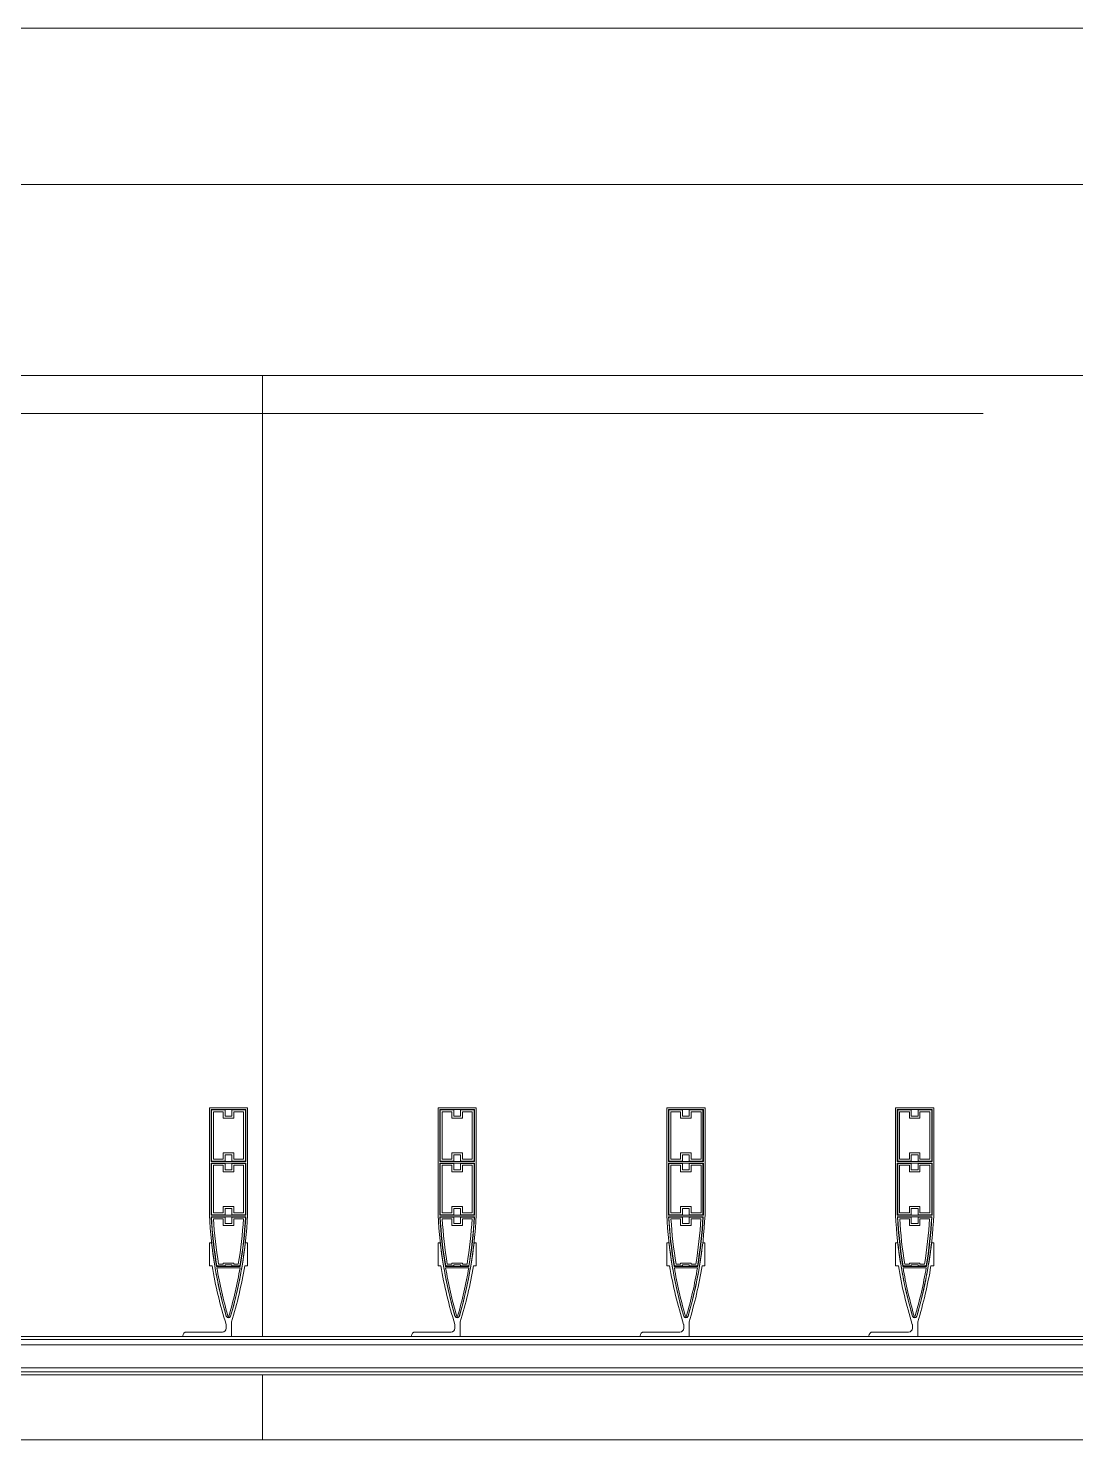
# Model space of a CAD drawing. Header units: millimetres. Extents: x 48966 to 155647, y -43515 to 26217.
# Drawn here: x 104469 to 105843, y 24072 to 25922 of the extents above; entities that cross this region are included whole.
import ezdxf

# ---------------------------------------------------------------- set-up
doc = ezdxf.new("R2010")
doc.units = ezdxf.units.MM
doc.linetypes.add('Осевые', pattern=[6350, 1270, -952.5, 3175, -952.5])
for name, color, linetype, lineweight in [('Обобщенные модели', 7, 'Continuous', 9), ('Обобщенные модели-1', 7, 'Continuous', 18), ('Оси-2', 7, 'Осевые', 9), ('Перекрытия', 7, 'Continuous', 9), ('Стены', 7, 'Continuous', 9), ('Стены-1', 7, 'Continuous', 18)]:
    doc.layers.add(name, color=color, linetype=linetype, lineweight=lineweight)

# ---------------------------------------------------------------- blocks, each defined once
blk = doc.blocks.new('Обвязочная балка 1 - Обвязочная балка 1-1451838-План 5-го этажа на отм_ _12_600')
at = {"layer": 'Обобщенные модели'}
for p, q in [((116781.7, 24196.1), (60831.6, 24196.1)), ((60831.6, 24166.3), (116781.7, 24166.3))]:
    blk.add_line(p, q, dxfattribs=at)
at = {"layer": 'Обобщенные модели-1'}
for p, q in [((116781.7, 24207.1), (60831.6, 24207.1)), ((60831.6, 24203.1), (116781.7, 24203.1)), ((116781.7, 24161.1), (60831.6, 24161.1)), ((60831.6, 24157.1), (116781.7, 24157.1))]:
    blk.add_line(p, q, dxfattribs=at)
blk = doc.blocks.new('Профиль ламели135 - Профиль ламели-1487756-План 5-го этажа на отм_ _12_600')
at = {"layer": 'Обобщенные модели-1'}
for p, q in [((77806.9, 24507.1), (77806.9, 24366.2)), ((77856.9, 24507.1), (77806.9, 24507.1)), ((77809.1, 24436.5), (77809.1, 24504.9)), ((77809.1, 24504.9), (77854.7, 24504.9)), ((77827.4, 24504.4), (77809.6, 24504.4)), ((77809.6, 24504.4), (77809.6, 24437)), ((77812.1, 24439.5), (77812.1, 24501.9)), ((77812.1, 24501.9), (77824.9, 24501.9)), ((77824.9, 24501.9), (77824.9, 24493.5)), ((77827.4, 24496), (77827.4, 24504.4)), ((77854.2, 24504.4), (77836.3, 24504.4)), ((77836.3, 24504.4), (77836.3, 24496)), ((77838.8, 24493.5), (77838.8, 24501.9)), ((77838.8, 24501.9), (77851.7, 24501.9)), ((77851.7, 24501.9), (77851.7, 24439.5)), ((77854.2, 24437), (77854.2, 24504.4)), ((77854.7, 24504.9), (77854.7, 24436.5)), ((77856.9, 24366.2), (77856.9, 24507.1)), ((77824.9, 24493.5), (77838.8, 24493.5)), ((77836.3, 24496), (77827.4, 24496)), ((77838.8, 24447.9), (77824.9, 24447.9)), ((77824.9, 24447.9), (77824.9, 24439.5)), ((77827.4, 24437), (77827.4, 24445.4)), ((77827.4, 24445.4), (77836.3, 24445.4)), ((77836.3, 24445.4), (77836.3, 24437)), ((77838.8, 24439.5), (77838.8, 24447.9)), ((77854.7, 24436.5), (77809.1, 24436.5)), ((77809.1, 24434.6), (77854.7, 24434.6)), ((77809.1, 24366.2), (77809.1, 24434.6)), ((77809.6, 24437), (77827.4, 24437)), ((77827.4, 24434.1), (77809.6, 24434.1)), ((77809.6, 24434.1), (77809.6, 24366.7)), ((77824.9, 24439.5), (77812.1, 24439.5)), ((77812.1, 24369.2), (77812.1, 24431.6)), ((77812.1, 24431.6), (77824.9, 24431.6)), ((77824.9, 24431.6), (77824.9, 24423.2)), ((77827.4, 24425.7), (77827.4, 24434.1)), ((77836.3, 24425.7), (77827.4, 24425.7)), ((77836.3, 24437), (77854.2, 24437)), ((77854.2, 24434.1), (77836.3, 24434.1)), ((77836.3, 24434.1), (77836.3, 24425.7)), ((77851.7, 24439.5), (77838.8, 24439.5)), ((77838.8, 24423.2), (77838.8, 24431.6)), ((77838.8, 24431.6), (77851.7, 24431.6)), ((77851.7, 24431.6), (77851.7, 24369.2)), ((77854.2, 24366.7), (77854.2, 24434.1)), ((77854.7, 24434.6), (77854.7, 24366.2)), ((77824.9, 24423.2), (77838.8, 24423.2)), ((77824.9, 24369.2), (77812.1, 24369.2)), ((77838.8, 24377.6), (77824.9, 24377.6)), ((77824.9, 24377.6), (77824.9, 24369.2)), ((77827.4, 24366.7), (77827.4, 24375.1)), ((77827.4, 24375.1), (77836.3, 24375.1)), ((77836.3, 24375.1), (77836.3, 24366.7)), ((77838.8, 24369.2), (77838.8, 24377.6)), ((77851.7, 24369.2), (77838.8, 24369.2)), ((77854.7, 24366.2), (77809.1, 24366.2)), ((77809.1, 24364.3), (77854.6, 24364.3)), ((77809.6, 24366.7), (77827.4, 24366.7)), ((77827.4, 24363.8), (77809.6, 24363.8)), ((77812.2, 24361.3), (77824.9, 24361.3)), ((77824.9, 24361.3), (77824.9, 24352.9)), ((77824.9, 24352.9), (77838.8, 24352.9)), ((77827.4, 24355.4), (77827.4, 24363.8)), ((77836.3, 24355.4), (77827.4, 24355.4)), ((77836.3, 24366.7), (77854.2, 24366.7)), ((77854.2, 24363.8), (77836.3, 24363.8)), ((77836.3, 24363.8), (77836.3, 24355.4)), ((77838.8, 24352.9), (77838.8, 24361.3)), ((77838.8, 24361.3), (77851.5, 24361.3)), ((77809.8, 24330.1), (77806.9, 24330.1)), ((77806.9, 24330.1), (77806.9, 24299.7)), ((77856.8, 24330.1), (77853.9, 24330.1)), ((77856.8, 24299.7), (77856.8, 24330.1)), ((77806.9, 24299.7), (77810.5, 24299.7)), ((77847.4, 24299.2), (77816.3, 24299.2)), ((77816.6, 24297.3), (77847.1, 24297.3)), ((77816.8, 24299.7), (77827.4, 24299.7)), ((77824.9, 24302.2), (77818.9, 24302.2)), ((77838.8, 24303.5), (77824.9, 24303.5)), ((77824.9, 24303.5), (77824.9, 24302.2)), ((77827.4, 24299.7), (77827.4, 24301)), ((77827.4, 24301), (77836.3, 24301)), ((77836.3, 24301), (77836.3, 24299.7)), ((77836.3, 24299.7), (77846.9, 24299.7)), ((77838.8, 24302.2), (77838.8, 24303.5)), ((77844.8, 24302.2), (77838.8, 24302.2)), ((77853.2, 24299.7), (77856.8, 24299.7)), ((77828.9, 24223), (77828.9, 24218.1)), ((77835.9, 24207.1), (77835.9, 24226.3)), ((77771.9, 24208.1), (77771.9, 24207.1)), ((77771.9, 24207.1), (77835.9, 24207.1)), ((77823.9, 24213.1), (77776.9, 24213.1))]:
    blk.add_line(p, q, dxfattribs=at)
for centre, radius, start, end in [((78380.6, 24394.6), 574.5, 182.8338, 196.2258), ((78380.7, 24394.3), 572.3, 183.0109, 189.5715), ((78380.4, 24395.9), 571.8, 183.2193, 189.6867), ((78380.5, 24395.6), 569.3, 183.4571, 189.4457), ((77283.1, 24394.6), 574.5, 343.7742, 357.1662), ((77283.2, 24395.6), 569.3, 350.5543, 356.5429), ((77283.3, 24395.9), 571.8, 350.3133, 356.7807), ((77283, 24394.3), 572.3, 350.4285, 356.9891), ((78380.6, 24394.6), 574.5, 186.4465, 196.2576), ((77283.1, 24394.6), 574.5, 343.7424, 353.5535), ((78377.1, 24394.6), 574.5, 189.5084, 197.3712), ((78349, 24386.8), 539.8, 189.5428, 196.4344), ((77314.7, 24386.8), 539.8, 343.5656, 350.4572), ((77286.6, 24394.6), 574.5, 342.9661, 350.4916), ((77831.9, 24235.1), 3, 200, 340), ((77831.9, 24234.5), 2.84, 196.2576, 343.7424), ((77831.9, 24234.2), 0.645, 196.4344, 343.5656), ((77776.9, 24208.1), 5, 90, 180), ((77823.9, 24218.1), 5, 270, 0)]:
    blk.add_arc(centre, radius, start, end, dxfattribs=at)
blk = doc.blocks.new('Профиль ламели136 - Профиль ламели-1488020-План 5-го этажа на отм_ _12_600')
at = {"layer": 'Обобщенные модели-1'}
for p, q in [((78106.9, 24507.1), (78106.9, 24366.2)), ((78156.9, 24507.1), (78106.9, 24507.1)), ((78109.1, 24436.5), (78109.1, 24504.9)), ((78109.1, 24504.9), (78154.7, 24504.9)), ((78127.4, 24504.4), (78109.6, 24504.4)), ((78109.6, 24504.4), (78109.6, 24437)), ((78112.1, 24439.5), (78112.1, 24501.9)), ((78112.1, 24501.9), (78124.9, 24501.9)), ((78124.9, 24501.9), (78124.9, 24493.5)), ((78127.4, 24496), (78127.4, 24504.4)), ((78154.2, 24504.4), (78136.3, 24504.4)), ((78136.3, 24504.4), (78136.3, 24496)), ((78138.8, 24493.5), (78138.8, 24501.9)), ((78138.8, 24501.9), (78151.7, 24501.9)), ((78151.7, 24501.9), (78151.7, 24439.5)), ((78154.2, 24437), (78154.2, 24504.4)), ((78154.7, 24504.9), (78154.7, 24436.5)), ((78156.9, 24366.2), (78156.9, 24507.1)), ((78124.9, 24493.5), (78138.8, 24493.5)), ((78136.3, 24496), (78127.4, 24496)), ((78138.8, 24447.9), (78124.9, 24447.9)), ((78124.9, 24447.9), (78124.9, 24439.5)), ((78127.4, 24437), (78127.4, 24445.4)), ((78127.4, 24445.4), (78136.3, 24445.4)), ((78136.3, 24445.4), (78136.3, 24437)), ((78138.8, 24439.5), (78138.8, 24447.9)), ((78154.7, 24436.5), (78109.1, 24436.5)), ((78109.1, 24434.6), (78154.7, 24434.6)), ((78109.1, 24366.2), (78109.1, 24434.6)), ((78109.6, 24437), (78127.4, 24437)), ((78127.4, 24434.1), (78109.6, 24434.1)), ((78109.6, 24434.1), (78109.6, 24366.7)), ((78124.9, 24439.5), (78112.1, 24439.5)), ((78112.1, 24369.2), (78112.1, 24431.6)), ((78112.1, 24431.6), (78124.9, 24431.6)), ((78124.9, 24431.6), (78124.9, 24423.2)), ((78127.4, 24425.7), (78127.4, 24434.1)), ((78136.3, 24425.7), (78127.4, 24425.7)), ((78136.3, 24437), (78154.2, 24437)), ((78154.2, 24434.1), (78136.3, 24434.1)), ((78136.3, 24434.1), (78136.3, 24425.7)), ((78151.7, 24439.5), (78138.8, 24439.5)), ((78138.8, 24423.2), (78138.8, 24431.6)), ((78138.8, 24431.6), (78151.7, 24431.6)), ((78151.7, 24431.6), (78151.7, 24369.2)), ((78154.2, 24366.7), (78154.2, 24434.1)), ((78154.7, 24434.6), (78154.7, 24366.2)), ((78124.9, 24423.2), (78138.8, 24423.2)), ((78124.9, 24369.2), (78112.1, 24369.2)), ((78138.8, 24377.6), (78124.9, 24377.6)), ((78124.9, 24377.6), (78124.9, 24369.2)), ((78127.4, 24366.7), (78127.4, 24375.1)), ((78127.4, 24375.1), (78136.3, 24375.1)), ((78136.3, 24375.1), (78136.3, 24366.7)), ((78138.8, 24369.2), (78138.8, 24377.6)), ((78151.7, 24369.2), (78138.8, 24369.2)), ((78154.7, 24366.2), (78109.1, 24366.2)), ((78109.1, 24364.3), (78154.6, 24364.3)), ((78109.6, 24366.7), (78127.4, 24366.7)), ((78127.4, 24363.8), (78109.6, 24363.8)), ((78112.2, 24361.3), (78124.9, 24361.3)), ((78124.9, 24361.3), (78124.9, 24352.9)), ((78124.9, 24352.9), (78138.8, 24352.9)), ((78127.4, 24355.4), (78127.4, 24363.8)), ((78136.3, 24355.4), (78127.4, 24355.4)), ((78136.3, 24366.7), (78154.2, 24366.7)), ((78154.2, 24363.8), (78136.3, 24363.8)), ((78136.3, 24363.8), (78136.3, 24355.4)), ((78138.8, 24352.9), (78138.8, 24361.3)), ((78138.8, 24361.3), (78151.5, 24361.3)), ((78109.8, 24330.1), (78106.9, 24330.1)), ((78106.9, 24330.1), (78106.9, 24299.7)), ((78156.8, 24330.1), (78153.9, 24330.1)), ((78156.8, 24299.7), (78156.8, 24330.1)), ((78106.9, 24299.7), (78110.5, 24299.7)), ((78147.4, 24299.2), (78116.3, 24299.2)), ((78116.6, 24297.3), (78147.1, 24297.3)), ((78116.8, 24299.7), (78127.4, 24299.7)), ((78124.9, 24302.2), (78118.9, 24302.2)), ((78138.8, 24303.5), (78124.9, 24303.5)), ((78124.9, 24303.5), (78124.9, 24302.2)), ((78127.4, 24299.7), (78127.4, 24301)), ((78127.4, 24301), (78136.3, 24301)), ((78136.3, 24301), (78136.3, 24299.7)), ((78136.3, 24299.7), (78146.9, 24299.7)), ((78138.8, 24302.2), (78138.8, 24303.5)), ((78144.8, 24302.2), (78138.8, 24302.2)), ((78153.2, 24299.7), (78156.8, 24299.7)), ((78128.9, 24223), (78128.9, 24218.1)), ((78135.9, 24207.1), (78135.9, 24226.3)), ((78071.9, 24208.1), (78071.9, 24207.1)), ((78071.9, 24207.1), (78135.9, 24207.1)), ((78123.9, 24213.1), (78076.9, 24213.1))]:
    blk.add_line(p, q, dxfattribs=at)
for centre, radius, start, end in [((78680.6, 24394.6), 574.5, 182.8338, 196.2258), ((78680.7, 24394.3), 572.3, 183.0109, 189.5715), ((78680.4, 24395.9), 571.8, 183.2193, 189.6867), ((78680.5, 24395.6), 569.3, 183.4571, 189.4457), ((77583.1, 24394.6), 574.5, 343.7742, 357.1662), ((77583.2, 24395.6), 569.3, 350.5543, 356.5429), ((77583.3, 24395.9), 571.8, 350.3133, 356.7807), ((77583, 24394.3), 572.3, 350.4285, 356.9891), ((78680.6, 24394.6), 574.5, 186.4465, 196.2576), ((77583.1, 24394.6), 574.5, 343.7424, 353.5535), ((78677.1, 24394.6), 574.5, 189.5084, 197.3712), ((78649, 24386.8), 539.8, 189.5428, 196.4344), ((77614.7, 24386.8), 539.8, 343.5656, 350.4572), ((77586.6, 24394.6), 574.5, 342.9661, 350.4916), ((78131.9, 24235.1), 3, 200, 340), ((78131.9, 24234.5), 2.84, 196.2576, 343.7424), ((78131.9, 24234.2), 0.645, 196.4344, 343.5656), ((78076.9, 24208.1), 5, 90, 180), ((78123.9, 24218.1), 5, 270, 0)]:
    blk.add_arc(centre, radius, start, end, dxfattribs=at)
blk = doc.blocks.new('Профиль ламели137 - Профиль ламели-1488284-План 5-го этажа на отм_ _12_600')
at = {"layer": 'Обобщенные модели-1'}
for p, q in [((78406.9, 24507.1), (78406.9, 24366.2)), ((78456.9, 24507.1), (78406.9, 24507.1)), ((78409.1, 24436.5), (78409.1, 24504.9)), ((78409.1, 24504.9), (78454.7, 24504.9)), ((78427.4, 24504.4), (78409.6, 24504.4)), ((78409.6, 24504.4), (78409.6, 24437)), ((78412.1, 24439.5), (78412.1, 24501.9)), ((78412.1, 24501.9), (78424.9, 24501.9)), ((78424.9, 24501.9), (78424.9, 24493.5)), ((78427.4, 24496), (78427.4, 24504.4)), ((78454.2, 24504.4), (78436.3, 24504.4)), ((78436.3, 24504.4), (78436.3, 24496)), ((78438.8, 24493.5), (78438.8, 24501.9)), ((78438.8, 24501.9), (78451.7, 24501.9)), ((78451.7, 24501.9), (78451.7, 24439.5)), ((78454.2, 24437), (78454.2, 24504.4)), ((78454.7, 24504.9), (78454.7, 24436.5)), ((78456.9, 24366.2), (78456.9, 24507.1)), ((78424.9, 24493.5), (78438.8, 24493.5)), ((78436.3, 24496), (78427.4, 24496)), ((78438.8, 24447.9), (78424.9, 24447.9)), ((78424.9, 24447.9), (78424.9, 24439.5)), ((78427.4, 24437), (78427.4, 24445.4)), ((78427.4, 24445.4), (78436.3, 24445.4)), ((78436.3, 24445.4), (78436.3, 24437)), ((78438.8, 24439.5), (78438.8, 24447.9)), ((78454.7, 24436.5), (78409.1, 24436.5)), ((78409.1, 24434.6), (78454.7, 24434.6)), ((78409.1, 24366.2), (78409.1, 24434.6)), ((78409.6, 24437), (78427.4, 24437)), ((78427.4, 24434.1), (78409.6, 24434.1)), ((78409.6, 24434.1), (78409.6, 24366.7)), ((78424.9, 24439.5), (78412.1, 24439.5)), ((78412.1, 24369.2), (78412.1, 24431.6)), ((78412.1, 24431.6), (78424.9, 24431.6)), ((78424.9, 24431.6), (78424.9, 24423.2)), ((78427.4, 24425.7), (78427.4, 24434.1)), ((78436.3, 24425.7), (78427.4, 24425.7)), ((78436.3, 24437), (78454.2, 24437)), ((78454.2, 24434.1), (78436.3, 24434.1)), ((78436.3, 24434.1), (78436.3, 24425.7)), ((78451.7, 24439.5), (78438.8, 24439.5)), ((78438.8, 24423.2), (78438.8, 24431.6)), ((78438.8, 24431.6), (78451.7, 24431.6)), ((78451.7, 24431.6), (78451.7, 24369.2)), ((78454.2, 24366.7), (78454.2, 24434.1)), ((78454.7, 24434.6), (78454.7, 24366.2)), ((78424.9, 24423.2), (78438.8, 24423.2)), ((78424.9, 24369.2), (78412.1, 24369.2)), ((78438.8, 24377.6), (78424.9, 24377.6)), ((78424.9, 24377.6), (78424.9, 24369.2)), ((78427.4, 24366.7), (78427.4, 24375.1)), ((78427.4, 24375.1), (78436.3, 24375.1)), ((78436.3, 24375.1), (78436.3, 24366.7)), ((78438.8, 24369.2), (78438.8, 24377.6)), ((78451.7, 24369.2), (78438.8, 24369.2)), ((78454.7, 24366.2), (78409.1, 24366.2)), ((78409.1, 24364.3), (78454.6, 24364.3)), ((78409.6, 24366.7), (78427.4, 24366.7)), ((78427.4, 24363.8), (78409.6, 24363.8)), ((78412.2, 24361.3), (78424.9, 24361.3)), ((78424.9, 24361.3), (78424.9, 24352.9)), ((78424.9, 24352.9), (78438.8, 24352.9)), ((78427.4, 24355.4), (78427.4, 24363.8)), ((78436.3, 24355.4), (78427.4, 24355.4)), ((78436.3, 24366.7), (78454.2, 24366.7)), ((78454.2, 24363.8), (78436.3, 24363.8)), ((78436.3, 24363.8), (78436.3, 24355.4)), ((78438.8, 24352.9), (78438.8, 24361.3)), ((78438.8, 24361.3), (78451.5, 24361.3)), ((78409.8, 24330.1), (78406.9, 24330.1)), ((78406.9, 24330.1), (78406.9, 24299.7)), ((78456.8, 24330.1), (78453.9, 24330.1)), ((78456.8, 24299.7), (78456.8, 24330.1)), ((78406.9, 24299.7), (78410.5, 24299.7)), ((78447.4, 24299.2), (78416.3, 24299.2)), ((78416.6, 24297.3), (78447.1, 24297.3)), ((78416.8, 24299.7), (78427.4, 24299.7)), ((78424.9, 24302.2), (78418.9, 24302.2)), ((78438.8, 24303.5), (78424.9, 24303.5)), ((78424.9, 24303.5), (78424.9, 24302.2)), ((78427.4, 24299.7), (78427.4, 24301)), ((78427.4, 24301), (78436.3, 24301)), ((78436.3, 24301), (78436.3, 24299.7)), ((78436.3, 24299.7), (78446.9, 24299.7)), ((78438.8, 24302.2), (78438.8, 24303.5)), ((78444.8, 24302.2), (78438.8, 24302.2)), ((78453.2, 24299.7), (78456.8, 24299.7)), ((78428.9, 24223), (78428.9, 24218.1)), ((78435.9, 24207.1), (78435.9, 24226.3)), ((78371.9, 24208.1), (78371.9, 24207.1)), ((78371.9, 24207.1), (78435.9, 24207.1)), ((78423.9, 24213.1), (78376.9, 24213.1))]:
    blk.add_line(p, q, dxfattribs=at)
for centre, radius, start, end in [((78980.6, 24394.6), 574.5, 182.8338, 196.2258), ((78980.7, 24394.3), 572.3, 183.0109, 189.5715), ((78980.4, 24395.9), 571.8, 183.2193, 189.6867), ((78980.5, 24395.6), 569.3, 183.4571, 189.4457), ((77883.1, 24394.6), 574.5, 343.7742, 357.1662), ((77883.2, 24395.6), 569.3, 350.5543, 356.5429), ((77883.3, 24395.9), 571.8, 350.3133, 356.7807), ((77883, 24394.3), 572.3, 350.4285, 356.9891), ((78980.6, 24394.6), 574.5, 186.4465, 196.2576), ((77883.1, 24394.6), 574.5, 343.7424, 353.5535), ((78977.1, 24394.6), 574.5, 189.5084, 197.3712), ((78949, 24386.8), 539.8, 189.5428, 196.4344), ((77914.7, 24386.8), 539.8, 343.5656, 350.4572), ((77886.6, 24394.6), 574.5, 342.9661, 350.4916), ((78431.9, 24235.1), 3, 200, 340), ((78431.9, 24234.5), 2.84, 196.2576, 343.7424), ((78431.9, 24234.2), 0.645, 196.4344, 343.5656), ((78376.9, 24208.1), 5, 90, 180), ((78423.9, 24218.1), 5, 270, 0)]:
    blk.add_arc(centre, radius, start, end, dxfattribs=at)
blk = doc.blocks.new('Профиль ламели138 - Профиль ламели-1488548-План 5-го этажа на отм_ _12_600')
at = {"layer": 'Обобщенные модели-1'}
for p, q in [((78706.9, 24507.1), (78706.9, 24366.2)), ((78756.9, 24507.1), (78706.9, 24507.1)), ((78709.1, 24436.5), (78709.1, 24504.9)), ((78709.1, 24504.9), (78754.7, 24504.9)), ((78727.4, 24504.4), (78709.6, 24504.4)), ((78709.6, 24504.4), (78709.6, 24437)), ((78712.1, 24439.5), (78712.1, 24501.9)), ((78712.1, 24501.9), (78724.9, 24501.9)), ((78724.9, 24501.9), (78724.9, 24493.5)), ((78727.4, 24496), (78727.4, 24504.4)), ((78754.2, 24504.4), (78736.3, 24504.4)), ((78736.3, 24504.4), (78736.3, 24496)), ((78738.8, 24493.5), (78738.8, 24501.9)), ((78738.8, 24501.9), (78751.7, 24501.9)), ((78751.7, 24501.9), (78751.7, 24439.5)), ((78754.2, 24437), (78754.2, 24504.4)), ((78754.7, 24504.9), (78754.7, 24436.5)), ((78756.9, 24366.2), (78756.9, 24507.1)), ((78724.9, 24493.5), (78738.8, 24493.5)), ((78736.3, 24496), (78727.4, 24496)), ((78738.8, 24447.9), (78724.9, 24447.9)), ((78724.9, 24447.9), (78724.9, 24439.5)), ((78727.4, 24437), (78727.4, 24445.4)), ((78727.4, 24445.4), (78736.3, 24445.4)), ((78736.3, 24445.4), (78736.3, 24437)), ((78738.8, 24439.5), (78738.8, 24447.9)), ((78754.7, 24436.5), (78709.1, 24436.5)), ((78709.1, 24434.6), (78754.7, 24434.6)), ((78709.1, 24366.2), (78709.1, 24434.6)), ((78709.6, 24437), (78727.4, 24437)), ((78727.4, 24434.1), (78709.6, 24434.1)), ((78709.6, 24434.1), (78709.6, 24366.7)), ((78724.9, 24439.5), (78712.1, 24439.5)), ((78712.1, 24369.2), (78712.1, 24431.6)), ((78712.1, 24431.6), (78724.9, 24431.6)), ((78724.9, 24431.6), (78724.9, 24423.2)), ((78727.4, 24425.7), (78727.4, 24434.1)), ((78736.3, 24425.7), (78727.4, 24425.7)), ((78736.3, 24437), (78754.2, 24437)), ((78754.2, 24434.1), (78736.3, 24434.1)), ((78736.3, 24434.1), (78736.3, 24425.7)), ((78751.7, 24439.5), (78738.8, 24439.5)), ((78738.8, 24423.2), (78738.8, 24431.6)), ((78738.8, 24431.6), (78751.7, 24431.6)), ((78751.7, 24431.6), (78751.7, 24369.2)), ((78754.2, 24366.7), (78754.2, 24434.1)), ((78754.7, 24434.6), (78754.7, 24366.2)), ((78724.9, 24423.2), (78738.8, 24423.2)), ((78724.9, 24369.2), (78712.1, 24369.2)), ((78738.8, 24377.6), (78724.9, 24377.6)), ((78724.9, 24377.6), (78724.9, 24369.2)), ((78727.4, 24366.7), (78727.4, 24375.1)), ((78727.4, 24375.1), (78736.3, 24375.1)), ((78736.3, 24375.1), (78736.3, 24366.7)), ((78738.8, 24369.2), (78738.8, 24377.6)), ((78751.7, 24369.2), (78738.8, 24369.2)), ((78754.7, 24366.2), (78709.1, 24366.2)), ((78709.1, 24364.3), (78754.6, 24364.3)), ((78709.6, 24366.7), (78727.4, 24366.7)), ((78727.4, 24363.8), (78709.6, 24363.8)), ((78712.2, 24361.3), (78724.9, 24361.3)), ((78724.9, 24361.3), (78724.9, 24352.9)), ((78724.9, 24352.9), (78738.8, 24352.9)), ((78727.4, 24355.4), (78727.4, 24363.8)), ((78736.3, 24355.4), (78727.4, 24355.4)), ((78736.3, 24366.7), (78754.2, 24366.7)), ((78754.2, 24363.8), (78736.3, 24363.8)), ((78736.3, 24363.8), (78736.3, 24355.4)), ((78738.8, 24352.9), (78738.8, 24361.3)), ((78738.8, 24361.3), (78751.5, 24361.3)), ((78709.8, 24330.1), (78706.9, 24330.1)), ((78706.9, 24330.1), (78706.9, 24299.7)), ((78756.8, 24330.1), (78753.9, 24330.1)), ((78756.8, 24299.7), (78756.8, 24330.1)), ((78706.9, 24299.7), (78710.5, 24299.7)), ((78747.4, 24299.2), (78716.3, 24299.2)), ((78716.6, 24297.3), (78747.1, 24297.3)), ((78716.8, 24299.7), (78727.4, 24299.7)), ((78724.9, 24302.2), (78718.9, 24302.2)), ((78738.8, 24303.5), (78724.9, 24303.5)), ((78724.9, 24303.5), (78724.9, 24302.2)), ((78727.4, 24299.7), (78727.4, 24301)), ((78727.4, 24301), (78736.3, 24301)), ((78736.3, 24301), (78736.3, 24299.7)), ((78736.3, 24299.7), (78746.9, 24299.7)), ((78738.8, 24302.2), (78738.8, 24303.5)), ((78744.8, 24302.2), (78738.8, 24302.2)), ((78753.2, 24299.7), (78756.8, 24299.7)), ((78728.9, 24223), (78728.9, 24218.1)), ((78735.9, 24207.1), (78735.9, 24226.3)), ((78671.9, 24208.1), (78671.9, 24207.1)), ((78671.9, 24207.1), (78735.9, 24207.1)), ((78723.9, 24213.1), (78676.9, 24213.1))]:
    blk.add_line(p, q, dxfattribs=at)
for centre, radius, start, end in [((79280.6, 24394.6), 574.5, 182.8338, 196.2258), ((79280.7, 24394.3), 572.3, 183.0109, 189.5715), ((79280.4, 24395.9), 571.8, 183.2193, 189.6867), ((79280.5, 24395.6), 569.3, 183.4571, 189.4457), ((78183.1, 24394.6), 574.5, 343.7742, 357.1662), ((78183.2, 24395.6), 569.3, 350.5543, 356.5429), ((78183.3, 24395.9), 571.8, 350.3133, 356.7807), ((78183, 24394.3), 572.3, 350.4285, 356.9891), ((79280.6, 24394.6), 574.5, 186.4465, 196.2576), ((78183.1, 24394.6), 574.5, 343.7424, 353.5535), ((79277.1, 24394.6), 574.5, 189.5084, 197.3712), ((79249, 24386.8), 539.8, 189.5428, 196.4344), ((78214.7, 24386.8), 539.8, 343.5656, 350.4572), ((78186.6, 24394.6), 574.5, 342.9661, 350.4916), ((78731.9, 24235.1), 3, 200, 340), ((78731.9, 24234.5), 2.84, 196.2576, 343.7424), ((78731.9, 24234.2), 0.645, 196.4344, 343.5656), ((78676.9, 24208.1), 5, 90, 180), ((78723.9, 24218.1), 5, 270, 0)]:
    blk.add_arc(centre, radius, start, end, dxfattribs=at)

msp = doc.modelspace()

# ---------------------------------------------------------------- linework, layer by layer
at = {"layer": 'Оси-2'}
msp.add_line((150171.6, 25417.1), (50565.6, 25417.1), dxfattribs=at)
at = {"layer": 'Перекрытия'}
for p, q in [((116431.3, 25717.1), (62010.2, 25717.1)), ((104776.6, 25467.1), (92221.6, 25467.1)), ((114231.6, 25467.1), (104776.6, 25467.1)), ((104776.6, 25467.1), (104776.6, 24207.1)), ((104776.6, 24207.1), (104776.6, 25467.1)), ((104776.6, 24157.1), (104776.6, 24071.9)), ((104776.6, 24071.9), (104776.6, 24157.1)), ((92221.6, 24071.9), (104776.6, 24071.9))]:
    msp.add_line(p, q, dxfattribs=at)
at = {"layer": 'Стены'}
for p, q in [((62013.6, 25922.1), (117136.3, 25922.1)), ((61731.6, 25717.1), (117135.4, 25717.1)), ((117135.3, 25717.1), (62013.6, 25717.1)), ((117189.7, 25467.1), (61731.6, 25467.1))]:
    msp.add_line(p, q, dxfattribs=at)
at = {"layer": 'Стены-1'}
msp.add_line((108631.6, 24071.9), (102631.6, 24071.9), dxfattribs=at)

# ---------------------------------------------------------------- block references
at = {"layer": 'Обобщенные модели'}
for name, p in [('Профиль ламели135 - Профиль ламели-1487756-План 5-го этажа на отм_ _12_600', (26900, 0)), ('Профиль ламели136 - Профиль ламели-1488020-План 5-го этажа на отм_ _12_600', (26900, 0)), ('Профиль ламели137 - Профиль ламели-1488284-План 5-го этажа на отм_ _12_600', (26900, 0)), ('Профиль ламели138 - Профиль ламели-1488548-План 5-го этажа на отм_ _12_600', (26900, 0)), ('Обвязочная балка 1 - Обвязочная балка 1-1451838-План 5-го этажа на отм_ _12_600', (0, 0))]:
    msp.add_blockref(name, p, dxfattribs=at)

doc.saveas('drawing.dxf')
